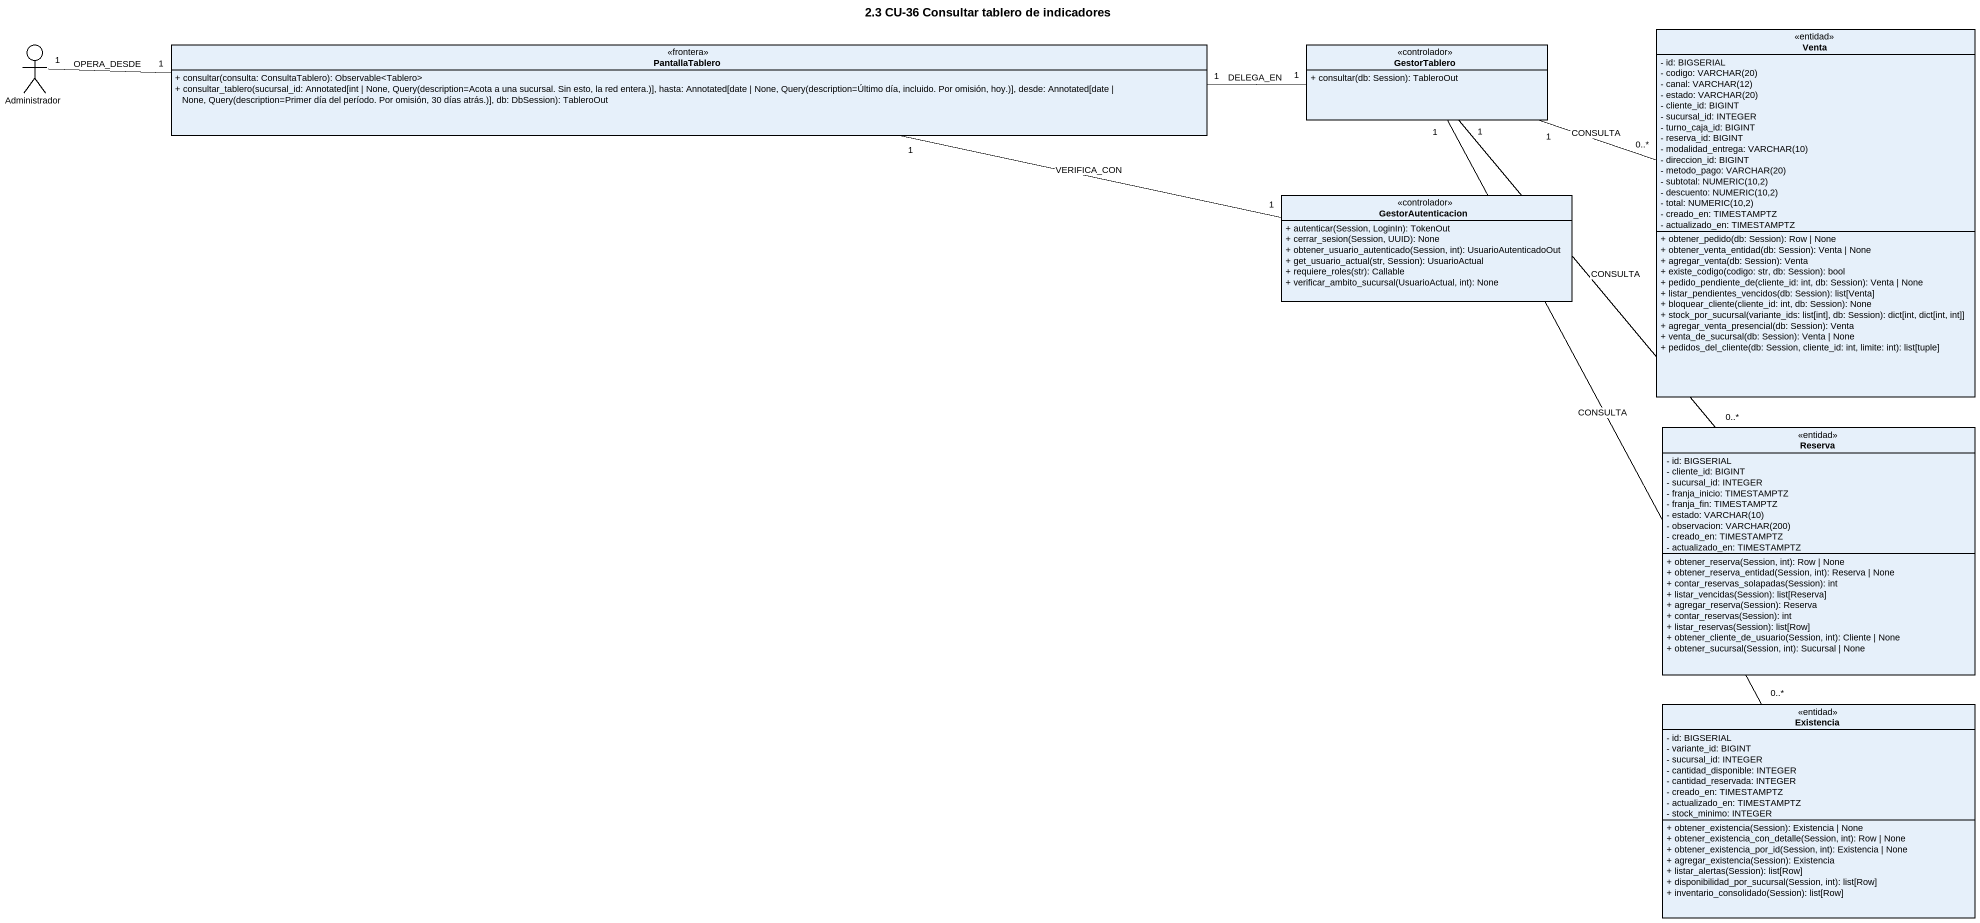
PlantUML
@startuml
title 2.3 CU-36 Consultar tablero de indicadores
allowmixing
hide circle
hide empty members
skinparam classAttributeIconSize 0
class Venta <<entidad>> {
  - id: BIGSERIAL
  {field} - codigo: VARCHAR(20)
  {field} - canal: VARCHAR(12)
  {field} - estado: VARCHAR(20)
  - cliente_id: BIGINT
  - sucursal_id: INTEGER
  - turno_caja_id: BIGINT
  - reserva_id: BIGINT
  {field} - modalidad_entrega: VARCHAR(10)
  - direccion_id: BIGINT
  {field} - metodo_pago: VARCHAR(20)
  {field} - subtotal: NUMERIC(10,2)
  {field} - descuento: NUMERIC(10,2)
  {field} - total: NUMERIC(10,2)
  - creado_en: TIMESTAMPTZ
  - actualizado_en: TIMESTAMPTZ
  + obtener_pedido(db: Session): Row | None
  + obtener_venta_entidad(db: Session): Venta | None
  + agregar_venta(db: Session): Venta
  + existe_codigo(codigo: str, db: Session): bool
  + pedido_pendiente_de(cliente_id: int, db: Session): Venta | None
  + listar_pendientes_vencidos(db: Session): list[Venta]
  + bloquear_cliente(cliente_id: int, db: Session): None
  + stock_por_sucursal(variante_ids: list[int], db: Session): dict[int, dict[int, int]]
  + agregar_venta_presencial(db: Session): Venta
  + venta_de_sucursal(db: Session): Venta | None
  + pedidos_del_cliente(db: Session, cliente_id: int, limite: int): list[tuple]
}
actor Administrador
class PantallaTablero <<frontera>> {
  + consultar(consulta: ConsultaTablero): Observable<Tablero>
  + consultar_tablero(sucursal_id: Annotated[int | None, Query(description=Acota a una sucursal. Sin esto, la red entera.)], hasta: Annotated[date | None, Query(description=Último día, incluido. Por omisión, hoy.)], desde: Annotated[date | None, Query(description=Primer día del período. Por omisión, 30 días atrás.)], db: DbSession): TableroOut
}
class GestorTablero <<controlador>> {
  + consultar(db: Session): TableroOut
}
class GestorAutenticacion <<controlador>> {
  + autenticar(Session, LoginIn): TokenOut
  + cerrar_sesion(Session, UUID): None
  + obtener_usuario_autenticado(Session, int): UsuarioAutenticadoOut
  + get_usuario_actual(str, Session): UsuarioActual
  + requiere_roles(str): Callable
  + verificar_ambito_sucursal(UsuarioActual, int): None
}
class Reserva <<entidad>> {
  - id: BIGSERIAL
  - cliente_id: BIGINT
  - sucursal_id: INTEGER
  - franja_inicio: TIMESTAMPTZ
  - franja_fin: TIMESTAMPTZ
  {field} - estado: VARCHAR(10)
  {field} - observacion: VARCHAR(200)
  - creado_en: TIMESTAMPTZ
  - actualizado_en: TIMESTAMPTZ
  + obtener_reserva(Session, int): Row | None
  + obtener_reserva_entidad(Session, int): Reserva | None
  + contar_reservas_solapadas(Session): int
  + listar_vencidas(Session): list[Reserva]
  + agregar_reserva(Session): Reserva
  + contar_reservas(Session): int
  + listar_reservas(Session): list[Row]
  + obtener_cliente_de_usuario(Session, int): Cliente | None
  + obtener_sucursal(Session, int): Sucursal | None
}
class Existencia <<entidad>> {
  - id: BIGSERIAL
  - variante_id: BIGINT
  - sucursal_id: INTEGER
  - cantidad_disponible: INTEGER
  - cantidad_reservada: INTEGER
  - creado_en: TIMESTAMPTZ
  - actualizado_en: TIMESTAMPTZ
  - stock_minimo: INTEGER
  + obtener_existencia(Session): Existencia | None
  + obtener_existencia_con_detalle(Session, int): Row | None
  + obtener_existencia_por_id(Session, int): Existencia | None
  + agregar_existencia(Session): Existencia
  + listar_alertas(Session): list[Row]
  + disponibilidad_por_sucursal(Session, int): list[Row]
  + inventario_consolidado(Session): list[Row]
}
Administrador "1" -right- "1" PantallaTablero : OPERA_DESDE
PantallaTablero "1" -right- "1" GestorTablero : DELEGA_EN
PantallaTablero "1" -right- "1" GestorAutenticacion : VERIFICA_CON
GestorTablero "1" -right- "0..*" Venta : CONSULTA
GestorTablero "1" -- "0..*" Reserva : CONSULTA
GestorTablero "1" -- "0..*" Existencia : CONSULTA
@enduml
